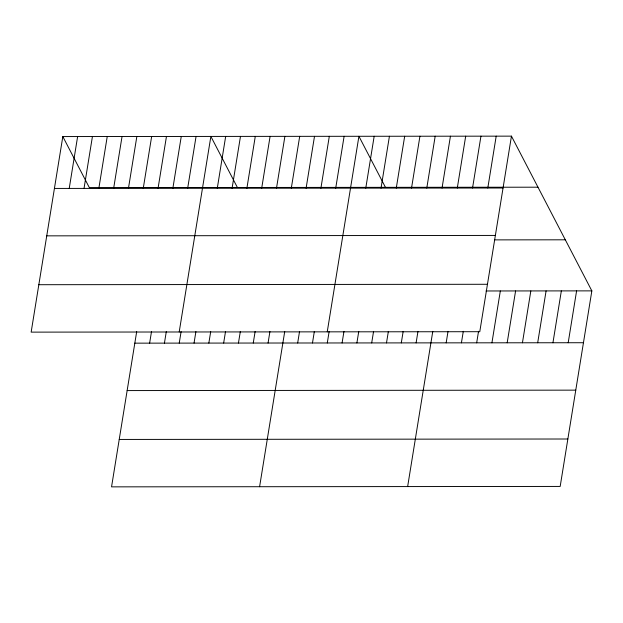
<?xml version="1.0" encoding="UTF-8"?>
<svg xmlns="http://www.w3.org/2000/svg" width="623" height="623" viewBox="0 0 623 623"><rect width="100%" height="100%" fill="white"/><g stroke="black" fill="none" stroke-linecap="round" stroke-linejoin="round"><path stroke-width="0.93" d="M62.822 136.569L31.15 332.129L479.78 331.701L511.452 136.141L62.822 136.569L89.354 187.632L537.984 187.196M69.231 188.419L77.626 136.554M84.035 188.403L92.43 136.538M98.839 188.387L107.242 136.53M113.643 188.372L122.046 136.515M128.447 188.356L136.85 136.499M143.251 188.348L151.654 136.484M158.055 188.333L166.458 136.468M136.686 331.631L111.548 486.859L560.178 486.431L591.85 290.871L511.452 136.141M172.859 188.317L181.262 136.453M149.629 343.148L151.498 331.623M187.663 188.302L196.066 136.445M164.433 343.133L166.302 331.607M179.198 331.989L210.87 136.429L237.402 187.492M179.237 343.117L181.106 331.592M217.279 188.271L225.674 136.414M194.041 343.102L195.91 331.576M232.083 188.263L240.478 136.398M208.845 343.086L210.714 331.561M246.887 188.247L255.282 136.382M223.649 343.071L225.518 331.553M261.691 188.232L270.094 136.367M238.453 343.063L240.322 331.537M276.495 188.216L284.898 136.359M253.257 343.047L255.126 331.522M291.299 188.201L299.702 136.344M268.069 343.032L269.93 331.506M306.103 188.193L314.506 136.328M259.596 486.719L284.734 331.491M320.907 188.177L329.31 136.312M297.677 343L299.538 331.475M335.711 188.162L344.114 136.297M312.481 342.985L314.342 331.467M327.246 331.849L358.918 136.289L385.45 187.344M327.285 342.977L329.154 331.452M365.771 188.13L374.174 136.273M342.089 342.962L343.958 331.436M381.027 188.115L389.422 136.258M356.893 342.946L358.762 331.42M396.275 188.099L404.677 136.242M371.697 342.93L373.566 331.405M386.501 342.915L388.37 331.389M411.53 188.091L419.933 136.227M401.305 342.907L403.174 331.381M426.786 188.076L435.181 136.211M416.109 342.891L417.978 331.366M442.042 188.06L450.437 136.196M407.644 486.579L432.783 331.35M457.29 188.045L465.693 136.18M446.169 342.86L448.038 331.335M472.546 188.029L480.948 136.164M461.425 342.845L463.294 331.319M487.801 188.014L496.196 136.157M476.681 342.829L478.542 331.304M491.929 342.814L500.331 290.957M507.184 342.798L515.587 290.941M522.44 342.79L530.835 290.925M537.688 342.775L546.091 290.91M552.944 342.759L561.346 290.894M568.199 342.743L576.594 290.879M54.427 188.434L503.049 187.998M46.741 235.852L495.371 235.424M494.771 239.878L565.318 239.808M38.828 284.711L487.459 284.283M486.033 290.972L591.85 290.871M134.825 343.156L583.447 342.728M127.139 390.582L575.769 390.146M119.227 439.441L567.857 439.005"/></g></svg>
